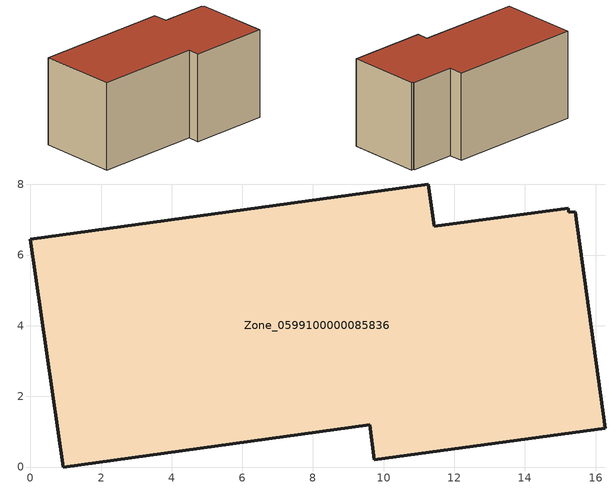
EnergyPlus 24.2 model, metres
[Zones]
Zone_0599100000085836
 floor ground (C_G): 9.61,1.19 0.93,0 0,6.44 11.27,8.01 11.43,6.81 15.22,7.33 15.24,7.2 15.42,7.23 16.27,1.1 9.74,0.2 z0
 wall outside (C_F): 11.27,8.01 0,6.44 0.93,0 9.61,1.19 9.74,0.2 16.27,1.1 15.42,7.23 15.24,7.2 15.22,7.33 11.43,6.81 11.27,8.01 z0:7.4
 roof outside (C_R): 15.24,7.2 15.22,7.33 11.43,6.81 11.27,8.01 0,6.44 0.93,0 9.61,1.19 9.74,0.2 16.27,1.1 15.42,7.23 z7.4
[BUILDING]
Pand.0599100000085836: North Axis=0; Terrain=City; Loads Convergence Tolerance Value=0.04; Temperature Convergence Tolerance Value=0.4; Solar Distribution=FullExterior; Maximum Number of Warmup Days=25; Minimum Number of Warmup Days=1
[Site:Location]
Rotterdam.The.Hague.AP_ZH_NLD Design_Conditions: Latitude=51.96; Longitude=4.45; Time Zone=1; Elevation=-4.5
[SITE:GROUNDTEMPERATURE:BUILDINGSURFACE]
18, 18, 18, 18, 18, 18, 18, 18, 18, 18, 18, 18
[MATERIAL] Thermal Absorptance=0.9; Solar Absorptance=0.7; Visible Absorptance=0.7
Name | Roughness | Thickness | Conductivity | Density | Specific Heat
G.D.1965 | MediumSmooth | 0.15 | 1 | 540 | 1210
F.D.1965 | Rough | 0.3 | 0.857143 | 1920 | 840
R.D.1965 | MediumRough | 0.2 | 0.08 | 1500 | 1000
[CONSTRUCTION]
C_G: G.D.1965
C_F: F.D.1965
C_R: R.D.1965
[ZONE]
Zone_0599100000085836: Type=1; Multiplier=1; Ceiling Height=Autocalculate; Volume=Autocalculate; Floor Area=autocalculate; Part of Total Floor Area=Yes
[ZONEINFILTRATION:DESIGNFLOWRATE]
Infil_Zone_0599100000085836: Zone or ZoneList or Space or SpaceList=Zone_0599100000085836; Schedule=AlwaysOn; Design Flow Rate Calculation Method=Flow/Area; Flow Rate per Floor Area=0.0042; Constant Term Coefficient=1; Temperature Term Coefficient=0; Velocity Term Coefficient=0; Velocity Squared Term Coefficient=0
[HVACTEMPLATE:ZONE:IDEALLOADSAIRSYSTEM]
Zone_0599100000085836: Maximum Heating Supply Air Temperature=50; Minimum Cooling Supply Air Temperature=13; Maximum Heating Supply Air Humidity Ratio=0.0156; Minimum Cooling Supply Air Humidity Ratio=0.0077; Heating Limit=NoLimit; Cooling Limit=NoLimit; Dehumidification Control Type=ConstantSensibleHeatRatio; Cooling Sensible Heat Ratio=0.7; Dehumidification Setpoint=60; Humidification Control Type=None; Humidification Setpoint=30; Outdoor Air Method=None; Outdoor Air Flow Rate per Person=0.00944; Outdoor Air Flow Rate per Zone Floor Area=0; Outdoor Air Flow Rate per Zone=0; Demand Controlled Ventilation Type=None; Outdoor Air Economizer Type=NoEconomizer; Heat Recovery Type=None; Sensible Heat Recovery Effectiveness=0.7; Latent Heat Recovery Effectiveness=0.65
[ZONECONTROL:THERMOSTAT]
ThermostatControl_Zone_0599100000085836: Zone or ZoneList=Zone_0599100000085836; Control Type Schedule=DualSetpointControlType; Control 1=Thermostat_Zone_0599100000085836; Temperature Difference Between Cutout And Setpoint=0
[THERMOSTATSETPOINT:DUALSETPOINT]
Thermostat_Zone_0599100000085836: Heating Setpoint Temperature Schedule=HeatingSetpoint_Zone_0599100000085836; Cooling Setpoint Temperature Schedule=CoolingSetpoint_Zone_0599100000085836
[SCHEDULE:COMPACT]
HeatingSetpoint_Zone_0599100000085836: Through: 12/31, For: AllDays, Until: 24:00, 21
CoolingSetpoint_Zone_0599100000085836: Through: 12/31, For: AllDays, Until: 24:00, 24
DualSetpointControlType: Through: 12/31, For: AllDays, Until: 24:00, 4
AlwaysOn: Through: 12/31, For: AllDays, Until: 24:00, 1
